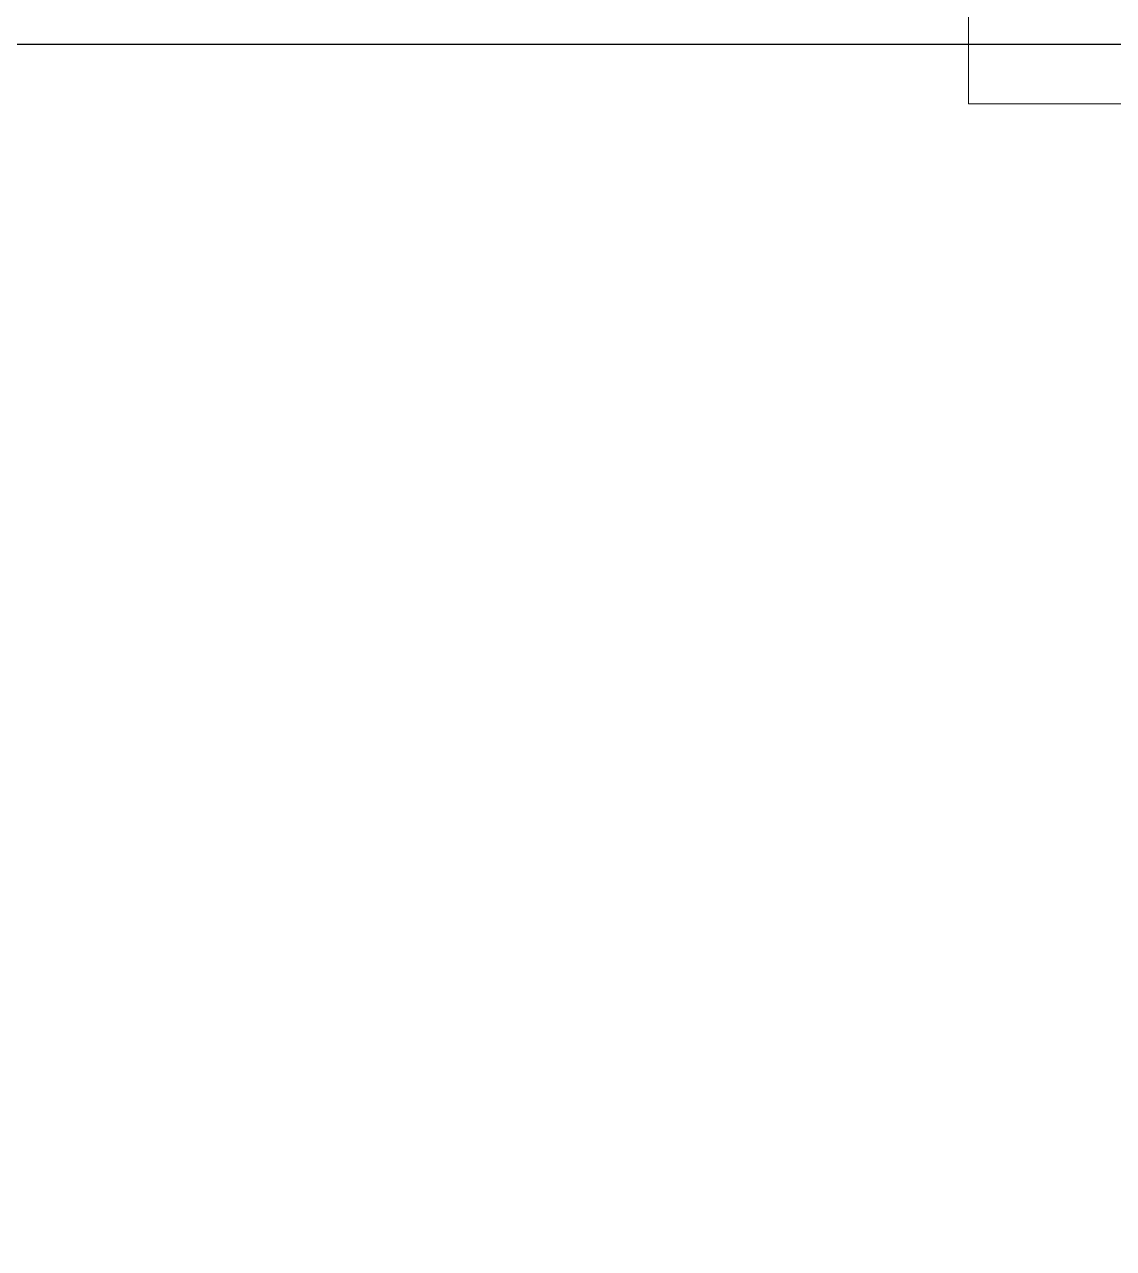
# Model space of a CAD drawing. Extents: x -1299 to 23780, y -3010 to 8106.
# Drawn here: x 13895.11 to 13931.9, y 2762.32 to 2803.68 of the extents above; entities that cross this region are included whole.
import ezdxf

# ---------------------------------------------------------------- set-up
doc = ezdxf.new("R2010")
doc.units = 0
doc.header["$LTSCALE"] = 25
doc.header["$MEASUREMENT"] = 0
doc.layers.get('0').update_dxf_attribs({"color": 9, "lineweight": 9})
for name, color, linetype, lineweight in [('06D', 9, 'Continuous', 9), ('14', 9, 'Continuous', 9), ('35', 9, 'Continuous', 9), ('E-MESH TAVAN', 1, 'Continuous', 30)]:
    doc.layers.add(name, color=color, linetype=linetype, lineweight=lineweight)

# ---------------------------------------------------------------- blocks, each defined once
blk = doc.blocks.new('fsdfsfsfsfd')
at = {"layer": '06D', "elevation": 0}
blk.add_lwpolyline([(52591.75, -74474.977), (52589.75, -74474.977), (52589.75, -74595.977), (52591.75, -74595.977)], dxfattribs=at)
blk = doc.blocks.new('p-2. kat planı')
at = {"layer": '14'}
blk.add_lwpolyline([(13854.5, 2580), (13854.5, 2657), (13835.5, 2657), (13835.5, 2627), (13649.5, 2627), (13649.5, 2657), (13630.5, 2657), (13630.5, 2625), (13630.5, 2517), (13104.5, 2517), (13104.5, 2783), (13630.5, 2783), (13630.5, 2763), (13649.5, 2763), (13649.5, 2783), (13835.5, 2783), (13835.5, 2763), (13854.5, 2763), (13854.5, 2803), (13925, 2803), (13927, 2803), (13927, 2819.3)], dxfattribs=at)
at = {"rotation": 90}
blk.add_blockref('fsdfsfsfsfd', (-60547.977, -49788.75), dxfattribs=at)

msp = doc.modelspace()

# ---------------------------------------------------------------- linework, layer by layer
at = {"layer": '35'}
msp.add_lwpolyline([(16650.5, 2363), (16650.5, 2272.981, 0.147272), (13074.5, 1216.591), (13074.5, 1835), (13854.5, 1835), (13854.5, 2483.5), (13840.443, 2489.8), (13837.5, 2489.8), (13837.5, 2570.2), (13840.5, 2570.2), (13854.5, 2576.5), (13854.5, 2580), (13854.5, 2657), (13835.5, 2657), (13835.5, 2763), (13854.5, 2763), (13854.5, 2803), (14182.5, 2803), (14182.5, 2363)], format="xyb", close=True, dxfattribs=at)
at = {"layer": 'E-MESH TAVAN'}
msp.add_lwpolyline([(14187.5, 2803), (13854.5, 2803), (13854.5, 1835.158), (13076.497, 1835)], dxfattribs=at)

# ---------------------------------------------------------------- block references
msp.add_blockref('p-2. kat planı', (0, 0))

doc.saveas('drawing.dxf')
